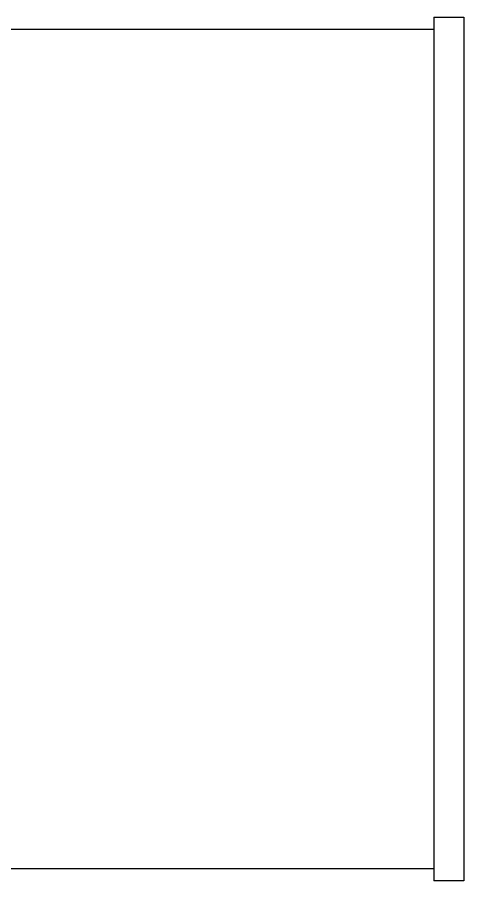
# Model space of a CAD drawing. Header units: millimetres. Extents: x 15734 to 38872, y 8066 to 23066.
# Drawn here: x 18385 to 19205, y 19069 to 20653 of the extents above; entities that cross this region are included whole.
import ezdxf

# ---------------------------------------------------------------- set-up
doc = ezdxf.new("R2010")
doc.units = ezdxf.units.MM
doc.header["$MEASUREMENT"] = 0
doc.layers.get('0').update_dxf_attribs({"color": 4})

msp = doc.modelspace()

# ---------------------------------------------------------------- linework, layer by layer
for p, q in [((19150.09, 20652.75), (19150.09, 19068.75)), ((19150.09, 20652.75), (19205.09, 20652.75)), ((19205.09, 20652.75), (19205.09, 19068.75)), ((17060.09, 20630.75), (19150.09, 20630.75)), ((19150.09, 19090.75), (17060.09, 19090.75)), ((19205.09, 19068.75), (19150.09, 19068.75))]:
    msp.add_line(p, q)

doc.saveas('drawing.dxf')
